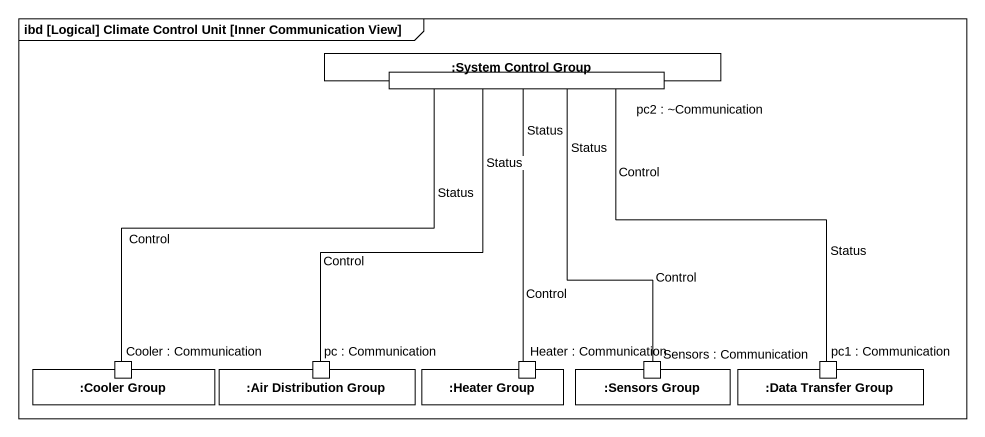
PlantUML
@startuml
mainframe ibd [Logical] Climate Control Unit [Inner Communication View]
rectangle ":System Control Group" as System_Control_Group {
  port "pc2 : ~Communication" as pc2_Communication
}
rectangle ":Cooler Group" as Cooler_Group {
  port "Cooler : Communication" as Cooler_Communication
}
rectangle ":Air Distribution Group" as Air_Distribution_Group {
  port "pc : Communication" as pc_Communication
}
rectangle ":Heater Group" as Heater_Group {
  port "Heater : Communication" as Heater_Communication
}
rectangle ":Sensors Group" as Sensors_Group {
  port "Sensors : Communication" as Sensors_Communication
}
rectangle ":Data Transfer Group" as Data_Transfer_Group {
  port "pc1 : Communication" as pc1_Communication
}
pc2_Communication -- Cooler_Communication : Status\nControl
pc2_Communication -- pc_Communication : Status\nControl
pc2_Communication -- Heater_Communication : Status\nControl
pc2_Communication -- Sensors_Communication : Status\nControl
pc1_Communication -up- pc2_Communication : Control\nStatus
@enduml
